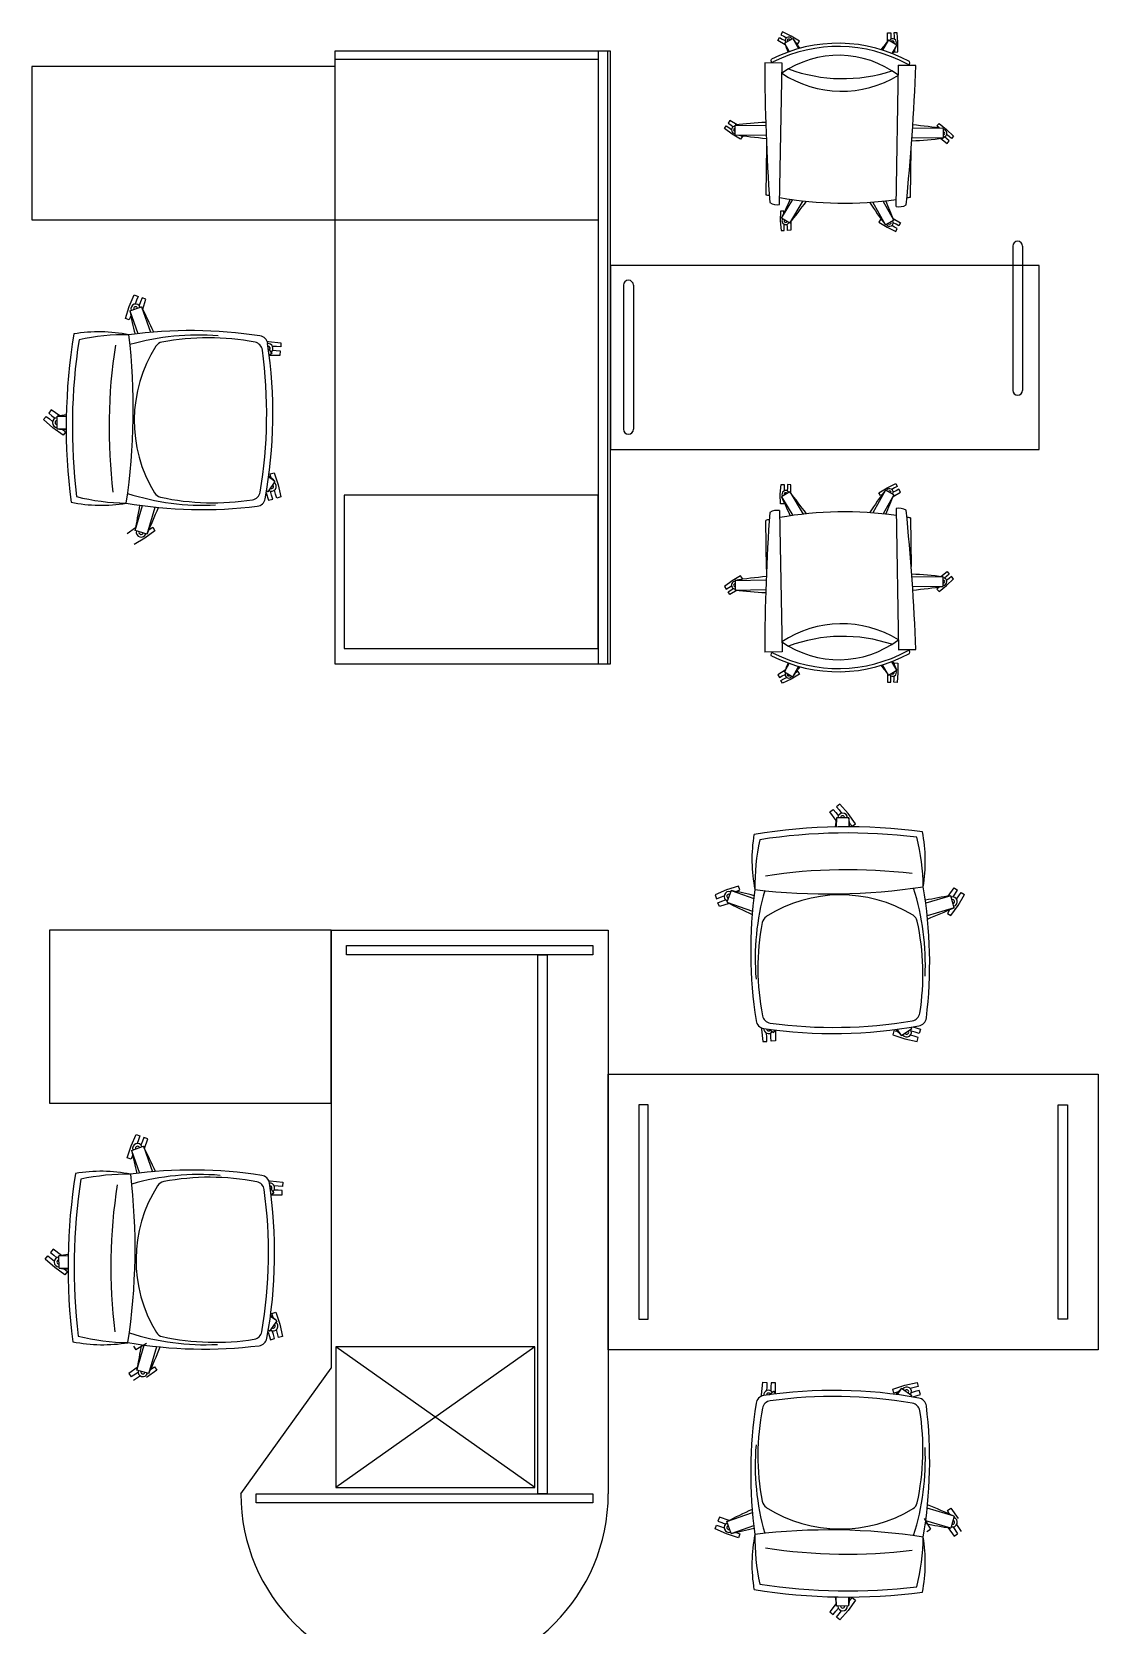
# Model space of a CAD drawing. Header units: millimetres. Extents: x 10079 to 35171, y 5151 to 19853.
# Drawn here: x 18670 to 22153, y 10067 to 15269 of the extents above; entities that cross this region are included whole.
import ezdxf

# ---------------------------------------------------------------- set-up
doc = ezdxf.new("R2010")
doc.units = ezdxf.units.MM

msp = doc.modelspace()

# ---------------------------------------------------------------- linework, layer by layer
at = {"color": 18, "linetype": 'ByBlock', "lineweight": -2, "true_color": 0x000000}
for p, q in [((21106.9, 15241.5), (21111.9, 15250.7)), ((21111.9, 15250.7), (21121.2, 15245.8)), ((21121.9, 15269.2), (21116.9, 15260)), ((21116.9, 15260), (21126.2, 15255)), ((21121.2, 15245.8), (21130.1, 15240.9)), ((21150.4, 15255.6), (21121.9, 15269.2)), ((21126.2, 15255), (21135.1, 15250.2)), ((21128.4, 15232.8), (21155.9, 15248)), ((21177.3, 15239.3), (21150.4, 15255.6)), ((21155.9, 15248), (21174.6, 15214.4)), ((21464.5, 15238), (21465, 15265.6)), ((21465, 15265.6), (21475.5, 15265.9)), ((21475.5, 15265.9), (21475.8, 15255.4)), ((21475.8, 15255.4), (21476.1, 15245.3)), ((21496.5, 15266.5), (21486, 15266.2)), ((21486, 15266.2), (21486.3, 15255.7)), ((21486.3, 15255.7), (21486.6, 15245.6)), ((21499, 15235.1), (21496.5, 15266.5)), ((21130.6, 15227.2), (21106.9, 15241.5)), ((21128.4, 15232.8), (21143.9, 15204.8)), ((21166.9, 15233), (21172.4, 15230.1)), ((21172.4, 15230.1), (21177.3, 15239.3)), ((21468.2, 15242.7), (21448.4, 15209.7)), ((21468.2, 15242.7), (21495.2, 15226.5)), ((21495.2, 15226.5), (21478.7, 15199)), ((21487.7, 15209.4), (21487.8, 15203.2)), ((21487.8, 15203.2), (21498.3, 15203.5)), ((21498.3, 15203.5), (21499, 15235.1)), ((21120.4, 15167.2), (21063.9, 15168.1)), ((21112.5, 14705.8), (21120.4, 15167.2)), ((21493, 14699.2), (21500.9, 15160.6)), ((21500.9, 15160.6), (21557.4, 15159.7)), ((21557.4, 15159.7), (21500.9, 15160.6)), ((20932.4, 14953.6), (20938.2, 14962.3)), ((20957.7, 14934.8), (20932.4, 14953.6)), ((20938.2, 14962.3), (20946.9, 14956.5)), ((20949.8, 14979.8), (20944, 14971.1)), ((20944, 14971.1), (20952.7, 14965.3)), ((20946.9, 14956.5), (20955.4, 14950.9)), ((20973.6, 14965.7), (20949.8, 14979.8)), ((20952.7, 14965.3), (20961.2, 14959.6)), ((20984.9, 14918.7), (20957.7, 14934.8)), ((20967.1, 14933.5), (20967.6, 14965)), ((20967.1, 14933.5), (21068.4, 14931.8)), ((20967.6, 14965), (21067.3, 14963.3)), ((21646.7, 14953.4), (21546.9, 14955.1)), ((21626.1, 14962.3), (21633, 14970.2)), ((21634, 14955.4), (21626.1, 14962.3)), ((21633, 14970.2), (21657.8, 14950.7)), ((21634.3, 14955.2), (21634, 14955.4)), ((21646.7, 14953.4), (21646.1, 14921.9)), ((21657.8, 14950.7), (21680.5, 14928.8)), ((21665.7, 14927.8), (21658, 14934.4)), ((20990.7, 14927.5), (20984.9, 14918.7)), ((20985.5, 14930.9), (20990.7, 14927.5)), ((21069.8, 14896.8), (21067.1, 14737.5)), ((21539.5, 14729.4), (21542.2, 14888.7)), ((21646.1, 14921.9), (21544.8, 14923.6)), ((21639.4, 14921.1), (21659.8, 14905)), ((21658.8, 14919.8), (21651.1, 14926.5)), ((21666.7, 14912.9), (21658.8, 14919.8)), ((21659.8, 14905), (21666.7, 14912.9)), ((21673.6, 14920.9), (21665.7, 14927.8)), ((21680.5, 14928.8), (21673.6, 14920.9)), ((21115.4, 14683.3), (21114.7, 14651.8)), ((21125.9, 14683.6), (21115.4, 14683.3)), ((21118.6, 14660.4), (21155.3, 14721.6)), ((21126.1, 14677.5), (21125.9, 14683.6)), ((21145.6, 14644.2), (21189.4, 14717.3)), ((21457.8, 14638.8), (21416.5, 14713.4)), ((21485.4, 14654.1), (21450.7, 14716.6)), ((21114.7, 14651.8), (21117.2, 14620.4)), ((21117.2, 14620.4), (21127.7, 14620.7)), ((21145.6, 14644.2), (21118.6, 14660.4)), ((21127.4, 14631.2), (21127.1, 14641.3)), ((21127.7, 14620.7), (21127.4, 14631.2)), ((21137.9, 14631.5), (21137.6, 14641.6)), ((21138.2, 14621), (21137.9, 14631.5)), ((21148.7, 14621.3), (21138.2, 14621)), ((21149.3, 14648.9), (21148.7, 14621.3)), ((21441.4, 14656.8), (21436.4, 14647.6)), ((21436.4, 14647.6), (21463.4, 14631.2)), ((21446.8, 14653.9), (21441.4, 14656.8)), ((21485.4, 14654.1), (21457.8, 14638.8)), ((21463.4, 14631.2), (21491.8, 14617.6)), ((21487.6, 14631.9), (21478.7, 14636.7)), ((21483.1, 14659.7), (21506.8, 14645.4)), ((21492.6, 14641.1), (21483.6, 14645.9)), ((21496.8, 14626.9), (21487.6, 14631.9)), ((21491.8, 14617.6), (21496.8, 14626.9)), ((21501.8, 14636.1), (21492.6, 14641.1)), ((21506.8, 14645.4), (21501.8, 14636.1)), ((18975.6, 14333.8), (18988.2, 14372.8)), ((18988.2, 14372.8), (19004.6, 14410.3)), ((18989.9, 14358), (19028.6, 14371.6)), ((19004.6, 14410.3), (19017.4, 14405.5)), ((19012.5, 14392.8), (19007.9, 14380.4)), ((19017.4, 14405.5), (19012.5, 14392.8)), ((19025.3, 14387.9), (19020.6, 14375.6)), ((19030.1, 14400.7), (19025.3, 14387.9)), ((19028.6, 14371.6), (19057.9, 14288.1)), ((19042.9, 14395.9), (19030.1, 14400.7)), ((19032.5, 14363.7), (19042.9, 14395.9)), ((18988.4, 14328.9), (18975.6, 14333.8)), ((18993.2, 14341.7), (18988.4, 14328.9)), ((18989.9, 14358), (19016, 14283.8)), ((18993.4, 14342.1), (18993.2, 14341.7)), ((19438.4, 14258.2), (19442.7, 14258.2)), ((19438.4, 14258.2), (19442.7, 14258.2)), ((19442.7, 14258.2), (19483.5, 14254.3)), ((19442.7, 14258.2), (19483.5, 14254.3)), ((19442.8, 14234.3), (19454.1, 14219.5)), ((19442.8, 14234.3), (19454.1, 14219.5)), ((19454.1, 14219.5), (19445.6, 14213)), ((19454.1, 14219.5), (19445.6, 14213)), ((19447.8, 14213.3), (19481.6, 14213.4)), ((19447.8, 14213.3), (19481.6, 14213.4)), ((19468.6, 14227.6), (19455.4, 14228.3)), ((19468.6, 14227.6), (19455.4, 14228.3)), ((19469.2, 14241.3), (19456.1, 14241.9)), ((19469.2, 14241.3), (19456.1, 14241.9)), ((19482.2, 14227), (19468.6, 14227.6)), ((19482.2, 14227), (19468.6, 14227.6)), ((19482.9, 14240.6), (19469.2, 14241.3)), ((19482.9, 14240.6), (19469.2, 14241.3)), ((19481.6, 14213.4), (19482.2, 14227)), ((19481.6, 14213.4), (19482.2, 14227)), ((19483.5, 14254.3), (19482.9, 14240.6)), ((19483.5, 14254.3), (19482.9, 14240.6)), ((18708.2, 14003.1), (18716.7, 14013.7)), ((18738.8, 13975.9), (18708.2, 14003.1)), ((18716.7, 14013.7), (18727.3, 14005.2)), ((18733.8, 14035), (18725.2, 14024.4)), ((18725.2, 14024.4), (18735.9, 14015.9)), ((18727.3, 14005.2), (18737.6, 13997)), ((18761.1, 14015.3), (18733.8, 14035)), ((18735.9, 14015.9), (18746.2, 14007.6)), ((18752.4, 14013.9), (18782.8, 14014.6)), ((18753.4, 13973), (18752.4, 14013.9)), ((18772, 13951.9), (18738.8, 13975.9)), ((18753.4, 13973), (18782.4, 13973.7)), ((18769.6, 13971.3), (18769.9, 13971)), ((18769.9, 13971), (18780.6, 13962.5)), ((18780.6, 13962.5), (18772, 13951.9)), ((19464.2, 13801.5), (19440.9, 13767.8)), ((19464.2, 13801.5), (19443.4, 13815.8)), ((19448.3, 13826), (19461.5, 13829.5)), ((19451.9, 13812.8), (19448.3, 13826)), ((19452, 13812.4), (19451.9, 13812.8)), ((19461.5, 13829.5), (19474.3, 13790.6)), ((19474.3, 13790.6), (19483.1, 13750.5)), ((21114.7, 13759.9), (21117.2, 13791.4)), ((21117.2, 13791.4), (21127.7, 13791.1)), ((21127.7, 13791.1), (21127.4, 13780.6)), ((21138.2, 13790.8), (21137.9, 13780.3)), ((21148.7, 13790.5), (21138.2, 13790.8)), ((21149.3, 13762.8), (21148.7, 13790.5)), ((21463.4, 13780.5), (21491.8, 13794.1)), ((21491.8, 13794.1), (21496.8, 13784.8)), ((19435.6, 13764.1), (19443.6, 13739.8)), ((19440.9, 13767.8), (19436.7, 13770.7)), ((19443.6, 13739.8), (19456.7, 13743.3)), ((19453.1, 13756.5), (19449.7, 13769.2)), ((19456.7, 13743.3), (19453.1, 13756.5)), ((19466.3, 13760.1), (19462.8, 13772.8)), ((19469.9, 13746.9), (19466.3, 13760.1)), ((19483.1, 13750.5), (19469.9, 13746.9)), ((21115.4, 13728.4), (21114.7, 13759.9)), ((21145.6, 13767.5), (21118.6, 13751.3)), ((21118.6, 13751.3), (21155.3, 13690.1)), ((21127.4, 13780.6), (21127.1, 13770.4)), ((21137.9, 13780.3), (21137.6, 13770.1)), ((21145.6, 13767.5), (21189.4, 13694.4)), ((21457.8, 13772.9), (21416.5, 13698.3)), ((21436.4, 13764.1), (21463.4, 13780.5)), ((21441.4, 13754.9), (21436.4, 13764.1)), ((21446.8, 13757.8), (21441.4, 13754.9)), ((21485.4, 13757.6), (21450.7, 13695.2)), ((21485.4, 13757.6), (21457.8, 13772.9)), ((21487.6, 13779.8), (21478.7, 13775)), ((21483.1, 13752), (21506.8, 13766.3)), ((21492.6, 13770.6), (21483.6, 13765.8)), ((21496.8, 13784.8), (21487.6, 13779.8)), ((21501.8, 13775.6), (21492.6, 13770.6)), ((21506.8, 13766.3), (21501.8, 13775.6)), ((19007.3, 13640.8), (19031.6, 13722.2)), ((19046.5, 13629), (19072.8, 13717.3)), ((21112.5, 13705.9), (21120.4, 13244.5)), ((21125.9, 13728.1), (21115.4, 13728.4)), ((21126.1, 13734.2), (21125.9, 13728.1)), ((21493, 13712.5), (21500.9, 13251.1)), ((19008.7, 13649.4), (18981.4, 13629.6)), ((19046.5, 13629), (19007.3, 13640.8)), ((19072.3, 13640.2), (19039.2, 13616.1)), ((19053.1, 13643.9), (19053.4, 13644.2)), ((19053.4, 13644.2), (19064.9, 13651.7)), ((19064.9, 13651.7), (19072.3, 13640.2)), ((21069.8, 13514.9), (21067.1, 13674.2)), ((21539.5, 13682.3), (21542.2, 13523)), ((19039.2, 13616.1), (19003.9, 13595.3)), ((20957.7, 13476.9), (20932.4, 13458.1)), ((20984.9, 13493), (20957.7, 13476.9)), ((20967.1, 13478.2), (21068.4, 13479.9)), ((20967.1, 13478.2), (20967.6, 13446.7)), ((20990.7, 13484.3), (20984.9, 13493)), ((20985.5, 13480.8), (20990.7, 13484.3)), ((21646.1, 13489.9), (21544.8, 13488.1)), ((21639.4, 13490.6), (21659.8, 13506.7)), ((21646.7, 13458.4), (21646.1, 13489.9)), ((21658.8, 13491.9), (21651.1, 13485.2)), ((21657.8, 13461.1), (21680.5, 13482.9)), ((21665.7, 13484), (21658, 13477.3)), ((21666.7, 13498.8), (21658.8, 13491.9)), ((21659.8, 13506.7), (21666.7, 13498.8)), ((21673.6, 13490.9), (21665.7, 13484)), ((21680.5, 13482.9), (21673.6, 13490.9)), ((20932.4, 13458.1), (20938.2, 13449.4)), ((20938.2, 13449.4), (20946.9, 13455.2)), ((20944, 13440.6), (20952.7, 13446.5)), ((20949.8, 13431.9), (20944, 13440.6)), ((20946.9, 13455.2), (20955.4, 13460.8)), ((20973.6, 13446), (20949.8, 13431.9)), ((20952.7, 13446.5), (20961.2, 13452.1)), ((20967.6, 13446.7), (21067.3, 13448.4)), ((21646.7, 13458.4), (21546.9, 13456.6)), ((21634, 13456.3), (21626.1, 13449.4)), ((21626.1, 13449.4), (21633, 13441.5)), ((21633, 13441.5), (21657.8, 13461.1)), ((21634.3, 13456.6), (21634, 13456.3)), ((21120.4, 13244.5), (21063.9, 13243.6)), ((21500.9, 13251.1), (21557.4, 13252)), ((21557.4, 13252), (21500.9, 13251.1)), ((21130.6, 13184.5), (21106.9, 13170.2)), ((21106.9, 13170.2), (21111.9, 13161)), ((21111.9, 13161), (21121.2, 13166)), ((21121.2, 13166), (21130.1, 13170.8)), ((21128.4, 13179), (21143.9, 13207)), ((21128.4, 13179), (21155.9, 13163.7)), ((21177.3, 13172.4), (21150.4, 13156.1)), ((21155.9, 13163.7), (21174.6, 13197.3)), ((21166.9, 13178.7), (21172.4, 13181.7)), ((21172.4, 13181.7), (21177.3, 13172.4)), ((21468.2, 13169), (21448.4, 13202)), ((21464.5, 13173.7), (21465, 13146.1)), ((21468.2, 13169), (21495.2, 13185.3)), ((21475.8, 13156.3), (21476.1, 13166.4)), ((21495.2, 13185.3), (21478.7, 13212.7)), ((21486.3, 13156), (21486.6, 13166.1)), ((21487.7, 13202.3), (21487.8, 13208.5)), ((21487.8, 13208.5), (21498.3, 13208.2)), ((21499, 13176.6), (21496.5, 13145.2)), ((21498.3, 13208.2), (21499, 13176.6)), ((21116.9, 13151.7), (21126.2, 13156.7)), ((21121.9, 13142.5), (21116.9, 13151.7)), ((21150.4, 13156.1), (21121.9, 13142.5)), ((21126.2, 13156.7), (21135.1, 13161.5)), ((21465, 13146.1), (21475.5, 13145.8)), ((21475.5, 13145.8), (21475.8, 13156.3)), ((21486, 13145.5), (21486.3, 13156)), ((21496.5, 13145.2), (21486, 13145.5)), ((21308.7, 12747.6), (21298.1, 12739)), ((21335.9, 12716.9), (21308.7, 12747.6)), ((21276.8, 12722), (21287.4, 12730.5)), ((21296.6, 12694.6), (21276.8, 12722)), ((21287.4, 12730.5), (21296, 12719.8)), ((21296, 12719.8), (21304.2, 12709.6)), ((21297.9, 12703.3), (21297.2, 12673)), ((21338.9, 12702.3), (21297.9, 12703.3)), ((21298.1, 12739), (21306.6, 12728.4)), ((21306.6, 12728.4), (21314.9, 12718.1)), ((21360, 12683.7), (21335.9, 12716.9)), ((21338.9, 12702.3), (21338.2, 12673.3)), ((21340.5, 12686.1), (21340.8, 12685.8)), ((21340.8, 12685.8), (21349.3, 12675.1)), ((21349.3, 12675.1), (21360, 12683.7)), ((20939.1, 12467.5), (20901.5, 12451.1)), ((20901.5, 12451.1), (20906.3, 12438.4)), ((20906.3, 12438.4), (20919.1, 12443.2)), ((20919.1, 12443.2), (20931.4, 12447.9)), ((20923.9, 12430.4), (20936.2, 12435.1)), ((20978.1, 12480.1), (20939.1, 12467.5)), ((20953.8, 12465.8), (20940.2, 12427.2)), ((20953.8, 12465.8), (21028, 12439.7)), ((20969.7, 12462.4), (20970.1, 12462.5)), ((20970.1, 12462.5), (20982.9, 12467.4)), ((20982.9, 12467.4), (20978.1, 12480.1)), ((21671.1, 12448.5), (21589.7, 12424.2)), ((21662.4, 12447.1), (21682.3, 12474.3)), ((21682.8, 12409.2), (21671.1, 12448.5)), ((21679, 12444.4), (21693.7, 12466.8)), ((21690.4, 12436.9), (21705.1, 12459.3)), ((21695.8, 12416.5), (21716.5, 12451.9)), ((21705.1, 12459.3), (21716.5, 12451.9)), ((20911.1, 12425.6), (20923.9, 12430.4)), ((20916, 12412.8), (20911.1, 12425.6)), ((20948.1, 12423.2), (20916, 12412.8)), ((20940.2, 12427.2), (21023.7, 12397.8)), ((21682.8, 12409.2), (21594.6, 12382.9)), ((21667.7, 12402.3), (21660.2, 12390.9)), ((21660.2, 12390.9), (21671.6, 12383.4)), ((21667.9, 12402.6), (21667.7, 12402.3)), ((21671.6, 12383.4), (21695.8, 12416.5)), ((21544, 12014.8), (21541.1, 12019)), ((21547.8, 12020.1), (21572.1, 12012.2)), ((21053.6, 12017.3), (21053.6, 12013)), ((21053.6, 12017.3), (21053.6, 12013)), ((21053.6, 12013), (21057.6, 11972.2)), ((21053.6, 12013), (21057.6, 11972.2)), ((21057.6, 11972.2), (21071.2, 11972.9)), ((21057.6, 11972.2), (21071.2, 11972.9)), ((21070.6, 11986.5), (21069.9, 11999.6)), ((21070.6, 11986.5), (21069.9, 11999.6)), ((21071.2, 11972.9), (21070.6, 11986.5)), ((21071.2, 11972.9), (21070.6, 11986.5)), ((21077.6, 12012.9), (21092.3, 12001.6)), ((21077.6, 12012.9), (21092.3, 12001.6)), ((21084.2, 11987.1), (21083.6, 12000.3)), ((21084.2, 11987.1), (21083.6, 12000.3)), ((21084.8, 11973.5), (21084.2, 11987.1)), ((21084.8, 11973.5), (21084.2, 11987.1)), ((21098.5, 11974.2), (21084.8, 11973.5)), ((21098.5, 11974.2), (21084.8, 11973.5)), ((21092.3, 12001.6), (21098.9, 12010.2)), ((21092.3, 12001.6), (21098.9, 12010.2)), ((21098.5, 12007.9), (21098.5, 11974.2)), ((21098.5, 12007.9), (21098.5, 11974.2)), ((21485.9, 12007.4), (21482.3, 11994.2)), ((21482.3, 11994.2), (21521.3, 11981.5)), ((21499.1, 12003.8), (21485.9, 12007.4)), ((21510.3, 11991.6), (21496, 12012.3)), ((21499.5, 12003.7), (21499.1, 12003.8)), ((21510.3, 11991.6), (21544, 12014.8)), ((21521.3, 11981.5), (21561.3, 11972.7)), ((21551.7, 11989.4), (21539, 11992.9)), ((21555.3, 12002.6), (21542.6, 12006.1)), ((21564.9, 11985.8), (21551.7, 11989.4)), ((21568.5, 11999), (21555.3, 12002.6)), ((21561.3, 11972.7), (21564.9, 11985.8)), ((21572.1, 12012.2), (21568.5, 11999)), ((18994.1, 11631.6), (19010.5, 11669.2)), ((19010.5, 11669.2), (19023.2, 11664.3)), ((19023.2, 11664.3), (19018.4, 11651.6)), ((19036, 11659.5), (19031.2, 11646.7)), ((19048.8, 11654.7), (19036, 11659.5)), ((19038.4, 11622.6), (19048.8, 11654.7)), ((18981.5, 11592.6), (18994.1, 11631.6)), ((18995.8, 11616.8), (19034.5, 11630.4)), ((18995.8, 11616.8), (19021.9, 11542.7)), ((19018.4, 11651.6), (19013.8, 11639.3)), ((19031.2, 11646.7), (19026.5, 11634.4)), ((19034.5, 11630.4), (19063.8, 11547)), ((18994.3, 11587.7), (18981.5, 11592.6)), ((18999.1, 11600.5), (18994.3, 11587.7)), ((18999.2, 11600.9), (18999.1, 11600.5)), ((19444.3, 11517.1), (19448.6, 11517.1)), ((19444.3, 11517.1), (19448.6, 11517.1)), ((19448.6, 11517.1), (19489.4, 11513.1)), ((19448.6, 11517.1), (19489.4, 11513.1)), ((19475.1, 11500.1), (19462, 11500.7)), ((19475.1, 11500.1), (19462, 11500.7)), ((19488.8, 11499.5), (19475.1, 11500.1)), ((19488.8, 11499.5), (19475.1, 11500.1)), ((19489.4, 11513.1), (19488.8, 11499.5)), ((19489.4, 11513.1), (19488.8, 11499.5)), ((19448.7, 11493.1), (19460, 11478.3)), ((19448.7, 11493.1), (19460, 11478.3)), ((19460, 11478.3), (19451.4, 11471.8)), ((19460, 11478.3), (19451.4, 11471.8)), ((19453.7, 11472.1), (19487.5, 11472.2)), ((19453.7, 11472.1), (19487.5, 11472.2)), ((19474.5, 11486.5), (19461.3, 11487.1)), ((19474.5, 11486.5), (19461.3, 11487.1)), ((19488.1, 11485.8), (19474.5, 11486.5)), ((19488.1, 11485.8), (19474.5, 11486.5)), ((19487.5, 11472.2), (19488.1, 11485.8)), ((19487.5, 11472.2), (19488.1, 11485.8)), ((18739.7, 11293.9), (18731.1, 11283.2)), ((18767, 11274.1), (18739.7, 11293.9)), ((18714, 11261.9), (18722.6, 11272.6)), ((18744.7, 11234.7), (18714, 11261.9)), ((18722.6, 11272.6), (18733.2, 11264)), ((18731.1, 11283.2), (18741.8, 11274.7)), ((18733.2, 11264), (18743.5, 11255.8)), ((18741.8, 11274.7), (18752, 11266.4)), ((18758.3, 11272.7), (18788.6, 11273.5)), ((18759.3, 11231.8), (18758.3, 11272.7)), ((18777.9, 11210.7), (18744.7, 11234.7)), ((18759.3, 11231.8), (18788.3, 11232.5)), ((18775.5, 11230.1), (18775.8, 11229.9)), ((18775.8, 11229.9), (18786.5, 11221.3)), ((18786.5, 11221.3), (18777.9, 11210.7)), ((19454.2, 11084.8), (19467.4, 11088.4)), ((19457.8, 11071.6), (19454.2, 11084.8)), ((19467.4, 11088.4), (19480.1, 11049.4)), ((19446.8, 11026.6), (19442.6, 11029.5)), ((19470.1, 11060.3), (19446.8, 11026.6)), ((19470.1, 11060.3), (19449.3, 11074.6)), ((19457.9, 11071.2), (19457.8, 11071.6)), ((19472.2, 11018.9), (19468.7, 11031.6)), ((19480.1, 11049.4), (19489, 11009.4)), ((19045.1, 10986.4), (19009.7, 10965.7)), ((19013.1, 10899.6), (19037.4, 10981)), ((19441.5, 11022.9), (19449.5, 10998.6)), ((19449.5, 10998.6), (19462.6, 11002.2)), ((19459, 11015.3), (19455.6, 11028.1)), ((19462.6, 11002.2), (19459, 11015.3)), ((19475.8, 11005.8), (19472.2, 11018.9)), ((19489, 11009.4), (19475.8, 11005.8)), ((19002.3, 10977.1), (19009.7, 10965.7)), ((19052.4, 10887.9), (19078.7, 10976.1)), ((19014.6, 10908.3), (18987.3, 10888.4)), ((19017.2, 10891.7), (18994.8, 10877)), ((19024.7, 10880.3), (19002.3, 10865.6)), ((19052.4, 10887.9), (19013.1, 10899.6)), ((19078.2, 10899.1), (19045.1, 10874.9)), ((19059, 10902.8), (19059.3, 10903)), ((19059.3, 10903), (19070.7, 10910.5)), ((19070.7, 10910.5), (19078.2, 10899.1)), ((21053.6, 10818.8), (21057.6, 10859.6)), ((21053.6, 10818.8), (21057.6, 10859.6)), ((21057.6, 10859.6), (21071.2, 10858.9)), ((21057.6, 10859.6), (21071.2, 10858.9)), ((21070.6, 10845.3), (21069.9, 10832.2)), ((21070.6, 10845.3), (21069.9, 10832.2)), ((21071.2, 10858.9), (21070.6, 10845.3)), ((21071.2, 10858.9), (21070.6, 10845.3)), ((21077.6, 10818.9), (21092.3, 10830.2)), ((21077.6, 10818.9), (21092.3, 10830.2)), ((21084.2, 10844.7), (21083.6, 10831.5)), ((21084.2, 10844.7), (21083.6, 10831.5)), ((21084.8, 10858.3), (21084.2, 10844.7)), ((21084.8, 10858.3), (21084.2, 10844.7)), ((21098.5, 10857.6), (21084.8, 10858.3)), ((21098.5, 10857.6), (21084.8, 10858.3)), ((21092.3, 10830.2), (21098.9, 10821.6)), ((21092.3, 10830.2), (21098.9, 10821.6)), ((21098.5, 10823.9), (21098.5, 10857.6)), ((21098.5, 10823.9), (21098.5, 10857.6)), ((21482.3, 10837.6), (21521.3, 10850.3)), ((21485.9, 10824.4), (21482.3, 10837.6)), ((21499.1, 10828), (21485.9, 10824.4)), ((21510.3, 10840.2), (21496, 10819.5)), ((21499.5, 10828.1), (21499.1, 10828)), ((21510.3, 10840.2), (21544, 10817)), ((21521.3, 10850.3), (21561.3, 10859.1)), ((21551.7, 10842.4), (21539, 10838.9)), ((21555.3, 10829.2), (21542.6, 10825.7)), ((21564.9, 10846), (21551.7, 10842.4)), ((21568.5, 10832.8), (21555.3, 10829.2)), ((21561.3, 10859.1), (21564.9, 10846)), ((21572.1, 10819.6), (21568.5, 10832.8)), ((21053.6, 10814.5), (21053.6, 10818.8)), ((21053.6, 10814.5), (21053.6, 10818.8)), ((21544, 10817), (21541.1, 10812.8)), ((21547.8, 10811.7), (21572.1, 10819.6)), ((20916, 10419), (20911.1, 10406.2)), ((20911.1, 10406.2), (20923.9, 10401.4)), ((20948.1, 10408.6), (20916, 10419)), ((20940.2, 10404.6), (21023.7, 10434)), ((21584.2, 10415.3), (21605, 10379.9)), ((21671.1, 10383.3), (21589.7, 10407.6)), ((21682.8, 10422.6), (21594.6, 10448.9)), ((21660.2, 10440.9), (21671.6, 10448.4)), ((21667.7, 10429.5), (21660.2, 10440.9)), ((21667.9, 10429.2), (21667.7, 10429.5)), ((21682.8, 10422.6), (21671.1, 10383.3)), ((21671.6, 10448.4), (21695.8, 10415.3)), ((20901.5, 10380.7), (20906.3, 10393.4)), ((20939.1, 10364.3), (20901.5, 10380.7)), ((20906.3, 10393.4), (20919.1, 10388.6)), ((20919.1, 10388.6), (20931.4, 10383.9)), ((20923.9, 10401.4), (20936.2, 10396.7)), ((20978.1, 10351.7), (20939.1, 10364.3)), ((20953.8, 10366), (20940.2, 10404.6)), ((20953.8, 10366), (21028, 10392.1)), ((20969.7, 10369.4), (20970.1, 10369.3)), ((20970.1, 10369.3), (20982.9, 10364.4)), ((20982.9, 10364.4), (20978.1, 10351.7)), ((21593.6, 10372.4), (21605, 10379.9)), ((21662.4, 10384.7), (21682.3, 10357.5)), ((21679, 10387.4), (21693.7, 10365)), ((21690.4, 10394.9), (21705.1, 10372.4)), ((21297.9, 10128.5), (21297.2, 10158.8)), ((21360, 10148.1), (21335.9, 10114.9)), ((21338.9, 10129.5), (21338.2, 10158.5)), ((21340.5, 10145.7), (21340.8, 10146)), ((21340.8, 10146), (21349.3, 10156.7)), ((21349.3, 10156.7), (21360, 10148.1)), ((21296.6, 10137.2), (21276.8, 10109.8)), ((21276.8, 10109.8), (21287.4, 10101.3)), ((21287.4, 10101.3), (21296, 10112)), ((21296, 10112), (21304.2, 10122.2)), ((21338.9, 10129.5), (21297.9, 10128.5)), ((21298.1, 10092.8), (21306.6, 10103.4)), ((21306.6, 10103.4), (21314.9, 10113.7)), ((21335.9, 10114.9), (21308.7, 10084.2)), ((21308.7, 10084.2), (21298.1, 10092.8))]:
    msp.add_line(p, q, dxfattribs=at)
at = {"color": 18, "linetype": 'ByBlock', "lineweight": -2, "ltscale": 0.7, "true_color": 0x000000}
for p, q in [((19660.2, 15205.9), (19660.2, 13205.9)), ((20560.2, 15205.9), (19660.2, 15205.9)), ((20560.2, 13205.9), (20560.2, 15205.9)), ((19660.2, 15155.9), (18670.2, 15155.9)), ((18670.2, 15155.9), (18670.2, 14655.9)), ((18670.2, 14655.9), (19660.2, 14655.9)), ((20560.2, 14505.9), (20560.2, 13905.9)), ((21960.2, 14505.9), (20560.2, 14505.9)), ((21960.2, 13905.9), (21960.2, 14505.9)), ((20560.2, 13905.9), (21960.2, 13905.9)), ((19660.2, 13205.9), (20560.2, 13205.9)), ((21682.3, 12474.3), (21693.7, 12466.8)), ((18727.7, 12335.9), (18727.7, 11770.9)), ((19647.7, 12335.9), (18727.7, 12335.9)), ((19647.7, 12335.9), (20552.7, 12335.9)), ((19647.7, 12335.9), (19647.7, 10905.8)), ((19647.7, 11770.9), (19647.7, 12335.9)), ((20552.7, 12335.9), (20552.7, 10495.9)), ((20552.7, 10965.9), (20552.7, 11865.9)), ((20552.7, 11865.9), (22152.7, 11865.9)), ((22152.7, 11865.9), (22152.7, 10965.9)), ((18727.7, 11770.9), (19647.7, 11770.9)), ((22152.7, 10965.9), (20552.7, 10965.9)), ((18987.3, 10888.4), (18994.8, 10877)), ((19352.7, 10495.9), (19647.7, 10905.8)), ((21682.3, 10357.5), (21693.7, 10365))]:
    msp.add_line(p, q, dxfattribs=at)
at = {"color": 18, "linetype": 'ByBlock', "lineweight": -2, "ltscale": 0.4, "true_color": 0x000000}
for p, q in [((20520.2, 15205.9), (20520.2, 13205.9)), ((20550.2, 15205.9), (20550.2, 13205.9)), ((19660.2, 15180.3), (20520.2, 15180.3)), ((19660.2, 14655.9), (20520.2, 14655.9)), ((21873.9, 14569.3), (21873.9, 14098.7)), ((21906.2, 14569.3), (21906.2, 14098.7)), ((20602.7, 14442), (20602.7, 13971.4)), ((20635, 14442), (20635, 13971.4)), ((20520.2, 13755.9), (19690.2, 13755.9)), ((19690.2, 13755.9), (19690.2, 13255.9)), ((20520.2, 13255.9), (20520.2, 13755.9)), ((19690.2, 13255.9), (20520.2, 13255.9)), ((19697.7, 12285.9), (20502.7, 12285.9)), ((19697.7, 12255.9), (19697.7, 12285.9)), ((20502.7, 12285.9), (20502.7, 12255.9)), ((20502.7, 12255.9), (19697.7, 12255.9)), ((20322.7, 10495.9), (20322.7, 12255.9)), ((20322.7, 12255.9), (20352.7, 12255.9)), ((20352.7, 12255.9), (20352.7, 10495.9)), ((20652.7, 11765.9), (20652.7, 11065.9)), ((20682.7, 11765.9), (20652.7, 11765.9)), ((20682.7, 11065.9), (20682.7, 11765.9)), ((22022.7, 11065.9), (22022.7, 11765.9)), ((22022.7, 11765.9), (22052.7, 11765.9)), ((22052.7, 11765.9), (22052.7, 11065.9)), ((20652.7, 11065.9), (20682.7, 11065.9)), ((22052.7, 11065.9), (22022.7, 11065.9)), ((20312.9, 10975.9), (19662.9, 10975.9)), ((19662.9, 10975.9), (19662.9, 10515.9)), ((20312.9, 10975.9), (19662.9, 10515.9)), ((20312.7, 10515.9), (19662.9, 10975.9)), ((20312.9, 10515.9), (20312.9, 10975.9)), ((19662.9, 10515.9), (20312.9, 10515.9)), ((19402.7, 10465.9), (19402.7, 10495.9)), ((19402.7, 10495.9), (20502.7, 10495.9)), ((20502.7, 10465.9), (19402.7, 10465.9)), ((20352.7, 10495.9), (20322.7, 10495.9)), ((20502.7, 10495.9), (20502.7, 10465.9))]:
    msp.add_line(p, q, dxfattribs=at)
at = {"color": 18, "linetype": 'ByBlock', "lineweight": -2, "true_color": 0x000000}
for centre, radius, start, end in [((21142.1, 15240.4), 12.1, 29.0168, 209.0168), ((21142.1, 15240.4), 5.25, 29.0168, 209.0168), ((19643.5, 14130.3), 1880.6, 35.2487, 36.4646), ((21481.7, 15234.6), 12.1, 329.0168, 149.0168), ((21303.6, 14750.6), 481.4, 61.0855, 116.9482), ((21303.6, 14750.6), 470.9, 61.3096, 116.724), ((21305.6, 14869), 323.7, 53.008, 125.0256), ((22877.3, 15924.1), 1880.6, 201.569, 202.5322), ((22941.4, 14073.7), 1880.6, 141.569, 142.785), ((21481.7, 15234.6), 5.25, 329.0168, 149.0168), ((19771, 15977.4), 1880.6, 335.5015, 336.4646), ((27854.2, 15178.6), 6790.3, 180.0886, 183.94274), ((21088.6, 15175.5), 5.33, 127.7059, 306.0897), ((21318.6, 15625.2), 508.8, 249.6557, 288.3779), ((14771.4, 15403.2), 6790.3, 354.09091, 357.94504), ((21532.9, 15167.9), 5.33, 231.9439, 50.3277), ((21315.2, 15428.1), 353, 236.399, 301.6346), ((20967.3, 14949.3), 12.1, 89.0168, 269.0168), ((20967.3, 14949.3), 5.25, 89.0168, 269.0168), ((21242.8, 16793.8), 1880.6, 261.569, 264.6918), ((21179.3, 13096.3), 1880.6, 93.4238, 96.4646), ((21370.9, 13093), 1880.6, 81.569, 84.6098), ((21646.4, 14937.6), 12.1, 269.0168, 89.0168), ((21646.4, 14937.6), 5.25, 269.0168, 89.0168), ((21434.4, 16790.6), 1880.6, 273.3419, 276.4646), ((21323.4, 15907.7), 1197.9, 257.6428, 258.1995), ((21323.4, 15907.7), 1197.9, 259.8766, 278.1571), ((21323.4, 15907.7), 1197.9, 279.8341, 280.3909), ((21103.8, 14749.8), 44.9, 238.0124, 281.1786), ((22842.8, 13909.4), 1880.6, 154.3738, 156.4646), ((19672.3, 15813.1), 1880.6, 321.569, 324.3165), ((22970.3, 15756.6), 1880.6, 213.7172, 216.4646), ((19736.4, 13962.7), 1880.6, 21.569, 23.6599), ((21503.2, 14742.9), 44.9, 256.8551, 300.0213), ((21132.1, 14652.3), 12.1, 149.0168, 329.0168), ((21132.1, 14652.3), 5.25, 149.0168, 329.0168), ((21471.6, 14646.5), 12.1, 209.0168, 29.0168), ((21471.6, 14646.5), 5.25, 209.0168, 29.0168), ((19009.3, 14364.8), 15.7, 19.3827, 199.3827), ((19009.3, 14364.8), 6.83, 19.3827, 199.3827), ((16846.9, 13268.1), 2444.8, 24.6816, 26.8305), ((21381.9, 14863.6), 2444.8, 191.935, 193.7437), ((19441.6, 14235.8), 15.7, 307.3827, 94.7915), ((19441.6, 14235.8), 15.7, 307.3827, 94.7915), ((19441.6, 14235.8), 6.83, 307.3827, 90.243), ((19441.6, 14235.8), 6.83, 307.3827, 90.243), ((17730.4, 15953.4), 2444.8, 314.5562, 314.8305), ((17730.4, 15953.4), 2444.8, 314.5562, 314.8305), ((18752.9, 13993.4), 15.7, 91.3827, 271.3827), ((18752.9, 13993.4), 6.83, 91.3827, 271.3827), ((19127.7, 11598.1), 2444.8, 98.1098, 98.8305), ((19011.7, 16404.1), 2444.8, 263.935, 264.6182), ((19452.5, 13784.7), 15.7, 235.3827, 55.3827), ((17826.2, 11986.5), 2444.8, 47.935, 48.571), ((19452.5, 13784.7), 6.83, 235.3827, 55.3827), ((20557.3, 15942.9), 2444.8, 242.7169, 242.8305), ((22842.8, 14502.3), 1880.6, 203.5354, 205.6262), ((21132.1, 13759.4), 12.1, 30.9832, 210.9832), ((21132.1, 13759.4), 5.25, 30.9832, 210.9832), ((19672.3, 12598.6), 1880.6, 35.6835, 38.431), ((22970.3, 12655.2), 1880.6, 143.5354, 146.2828), ((19736.4, 14449), 1880.6, 336.3401, 338.431), ((21471.6, 13765.2), 12.1, 330.9832, 150.9832), ((21471.6, 13765.2), 5.25, 330.9832, 150.9832), ((21420.9, 13251.2), 2444.8, 168.8615, 170.8305), ((16814.2, 14626), 2444.8, 335.935, 338.1536), ((27854.2, 13233.1), 6790.3, 176.05726, 179.9114), ((21103.8, 13661.9), 44.9, 78.8214, 121.9876), ((21323.4, 12504), 1197.9, 81.8429, 100.1234), ((21503.2, 13668.8), 44.9, 59.9787, 103.1449), ((14771.4, 13008.6), 6790.3, 2.05496, 5.90909), ((21323.4, 12504), 1197.9, 79.6091, 80.1659), ((19026.9, 13634.9), 15.7, 163.3827, 343.3827), ((19026.9, 13634.9), 6.83, 163.3827, 343.3827), ((21323.4, 12504), 1197.9, 101.8005, 102.3572), ((21242.8, 11617.9), 1880.6, 95.3082, 98.431), ((21434.4, 11621.2), 1880.6, 83.5354, 86.6581), ((21646.4, 13474.1), 12.1, 270.9832, 90.9832), ((21646.4, 13474.1), 5.25, 270.9832, 90.9832), ((20967.3, 13462.5), 12.1, 90.9832, 270.9832), ((20967.3, 13462.5), 5.25, 90.9832, 270.9832), ((21179.3, 15315.4), 1880.6, 263.5354, 266.5762), ((21370.9, 15318.7), 1880.6, 275.3902, 278.431), ((21315.2, 12983.6), 353, 58.3654, 123.601), ((21305.6, 13542.7), 323.7, 234.9744, 306.992), ((21318.6, 12786.5), 508.8, 71.6221, 110.3443), ((21088.6, 13236.2), 5.33, 53.9103, 232.2941), ((21303.6, 13661.2), 481.4, 243.0518, 298.9145), ((21303.6, 13661.2), 470.9, 243.276, 298.6904), ((21532.9, 13243.8), 5.33, 309.6723, 128.0561), ((22877.3, 12487.6), 1880.6, 157.4678, 158.431), ((21142.1, 13171.3), 12.1, 150.9832, 330.9832), ((21142.1, 13171.3), 5.25, 150.9832, 330.9832), ((19643.5, 14281.4), 1880.6, 323.5354, 324.7513), ((22941.4, 14338), 1880.6, 217.215, 218.431), ((21481.7, 13177.1), 12.1, 210.9832, 30.9832), ((21481.7, 13177.1), 5.25, 210.9832, 30.9832), ((19771, 12434.3), 1880.6, 23.5354, 24.4985), ((23713.8, 12328), 2444.8, 171.1695, 171.8902), ((21318.4, 12702.8), 15.7, 358.6173, 178.6173), ((21318.4, 12702.8), 6.83, 358.6173, 178.6173), ((18907.7, 12444), 2444.8, 5.3818, 6.065), ((20947, 12446.5), 15.7, 70.6173, 250.6173), ((20947, 12446.5), 6.83, 70.6173, 250.6173), ((20448.2, 10073.8), 2444.8, 76.2563, 78.065), ((22060.7, 10034.9), 2444.8, 99.1695, 101.1385), ((21676.9, 12428.9), 15.7, 286.6173, 106.6173), ((21676.9, 12428.9), 6.83, 286.6173, 106.6173), ((22043.7, 14608.8), 2444.8, 243.1695, 245.3184), ((20685.9, 14641.6), 2444.8, 291.8464, 294.065), ((19369, 10898.4), 2444.8, 27.1695, 27.2831), ((21076.1, 12014.1), 15.7, 175.2085, 322.6173), ((21076.1, 12014.1), 15.7, 175.2085, 322.6173), ((21076.1, 12014.1), 6.83, 179.757, 322.6173), ((21076.1, 12014.1), 6.83, 179.757, 322.6173), ((19358.5, 13725.3), 2444.8, 315.1695, 315.4438), ((19358.5, 13725.3), 2444.8, 315.1695, 315.4438), ((23325.3, 13629.5), 2444.8, 221.429, 222.065), ((21527.2, 12003.2), 15.7, 214.6173, 34.6173), ((21527.2, 12003.2), 6.83, 214.6173, 34.6173), ((21387.8, 12122.4), 2444.8, 191.935, 193.7437), ((19015.1, 11623.6), 15.7, 19.3827, 199.3827), ((19015.1, 11623.6), 6.83, 19.3827, 199.3827), ((16852.8, 10526.9), 2444.8, 24.6816, 26.8305), ((19447.5, 11494.6), 15.7, 307.3827, 94.7915), ((19447.5, 11494.6), 15.7, 307.3827, 94.7915), ((19447.5, 11494.6), 6.83, 307.3827, 90.243), ((19447.5, 11494.6), 6.83, 307.3827, 90.243), ((17736.3, 13212.2), 2444.8, 314.5562, 314.8305), ((17736.3, 13212.2), 2444.8, 314.5562, 314.8305), ((18758.8, 11252.3), 15.7, 91.3827, 271.3827), ((18758.8, 11252.3), 6.83, 91.3827, 271.3827), ((19133.6, 8856.9), 2444.8, 98.1098, 98.8305), ((19017.6, 13663), 2444.8, 263.935, 264.6182), ((19458.4, 11043.5), 15.7, 235.3827, 55.3827), ((17832.1, 9245.3), 2444.8, 47.935, 48.571), ((19458.4, 11043.5), 6.83, 235.3827, 55.3827), ((21426.7, 10510), 2444.8, 168.8615, 170.8305), ((20563.2, 13201.7), 2444.8, 242.7169, 242.8305), ((16820, 11884.8), 2444.8, 335.935, 338.1536), ((19032.8, 10893.7), 15.7, 163.3827, 343.3827), ((19032.8, 10893.7), 6.83, 163.3827, 343.3827), ((21076.1, 10817.7), 15.7, 37.3827, 184.7915), ((21076.1, 10817.7), 15.7, 37.3827, 184.7915), ((21076.1, 10817.7), 6.83, 37.3827, 180.243), ((21076.1, 10817.7), 6.83, 37.3827, 180.243), ((19358.5, 9106.5), 2444.8, 44.5562, 44.8305), ((19358.5, 9106.5), 2444.8, 44.5562, 44.8305), ((23325.3, 9202.3), 2444.8, 137.935, 138.571), ((21527.2, 10828.6), 15.7, 325.3827, 145.3827), ((21527.2, 10828.6), 6.83, 325.3827, 145.3827), ((19369, 11933.3), 2444.8, 332.7169, 332.8305), ((20685.9, 8190.2), 2444.8, 65.935, 68.1536), ((22043.7, 8223), 2444.8, 114.6816, 116.8305), ((21676.9, 10402.9), 15.7, 253.3827, 73.3827), ((21676.9, 10402.9), 6.83, 253.3827, 73.3827), ((20947, 10385.3), 15.7, 109.3827, 289.3827), ((20947, 10385.3), 6.83, 109.3827, 289.3827), ((20448.2, 12758), 2444.8, 281.935, 283.7437), ((22060.7, 12796.9), 2444.8, 258.8615, 260.8305), ((23713.8, 10503.8), 2444.8, 188.1098, 188.8305), ((18907.7, 10387.8), 2444.8, 353.935, 354.6182), ((21318.4, 10129), 15.7, 181.3827, 1.3827), ((21318.4, 10129), 6.83, 181.3827, 1.3827)]:
    msp.add_arc(centre, radius, start, end, dxfattribs=at)
at = {"color": 18, "linetype": 'ByBlock', "lineweight": -2, "ltscale": 0.4, "true_color": 0x000000}
for centre, start, end in [((21890, 14569.3), 0, 180), ((20618.8, 14442), 0, 180), ((21890, 14098.7), 180, 0), ((20618.8, 13971.4), 180, 0)]:
    msp.add_arc(centre, 16.2, start, end, dxfattribs=at)
at = {"color": 18, "linetype": 'ByBlock', "lineweight": -2, "ltscale": 0.7, "true_color": 0x000000}
for centre, radius, start, end in [((20683, 13977.8), 1900.6, 170.7568, 187.3954), ((20683, 13977.8), 1880.6, 171.245, 186.9073), ((18889.1, 13785.5), 504.3, 78.7954, 99.3569), ((18975.6, 13567.3), 712.9, 89.0761, 102.2483), ((16963.9, 14037.7), 2037.7, 351.3199, 6.8323), ((19188.4, 12809.1), 1484.8, 81.2091, 97.7921), ((19212.7, 13468.5), 810.7, 85.2956, 105.8981), ((19100.5, 14226.7), 30, 100.7361, 147.5601), ((19245.8, 13460.8), 809.5, 79.0809, 100.7361), ((19393.4, 14226.2), 30, 7.7521, 79.0809), ((19410.7, 14246.8), 30, 8.4287, 81.2091), ((20683, 13977.8), 1760.6, 171.245, 186.9073), ((19457.5, 13999.8), 453, 147.5601, 211.4153), ((17898.3, 14022.7), 1538.9, 350.4001, 7.7521), ((17898.3, 14022.7), 1558.9, 349.7236, 8.4287), ((18989.7, 14443.1), 712.9, 255.904, 269.0761), ((19229.9, 14534.2), 810.7, 252.2542, 272.8566), ((19096.5, 13779.3), 30, 211.4153, 257.6573), ((19263.2, 14540.8), 809.5, 257.6573, 279.0713), ((19386.1, 13771.1), 30, 279.0713, 350.4001), ((19402.7, 13749.9), 30, 276.9432, 349.7236), ((18896.2, 14227.8), 504.3, 258.7954, 279.3569), ((19226.8, 15194.1), 1484.8, 260.3602, 276.9432), ((21526.3, 12566.7), 504.3, 170.6431, 191.2046), ((21334.1, 10772.7), 1900.6, 82.6046, 99.2432), ((21334.1, 10772.7), 1880.6, 83.0927, 98.755), ((21084, 12559.5), 504.3, 350.6431, 11.2046), ((21744.5, 12480.2), 712.9, 167.7517, 180.9239), ((20868.8, 12466), 712.9, 0.9239, 14.096), ((21334.1, 10772.7), 1760.6, 83.0927, 98.755), ((22502.8, 12267.4), 1484.8, 172.2079, 188.7909), ((21274.1, 14491.9), 2037.7, 263.1677, 278.6801), ((21843.3, 12243), 810.7, 164.1019, 184.7044), ((21312, 11998.2), 453, 58.5847, 122.4399), ((20777.7, 12225.8), 810.7, 357.1434, 17.7458), ((20117.8, 12228.9), 1484.8, 353.0568, 9.6398), ((21532.5, 12359.2), 30, 12.3427, 58.5847), ((21851, 12210), 809.5, 169.2639, 190.9191), ((21085.2, 12355.2), 30, 122.4399, 169.2639), ((20771, 12192.6), 809.5, 350.9287, 12.3427), ((21065.1, 12045), 30, 188.7909, 261.5713), ((21085.6, 12062.3), 30, 190.9191, 262.2479), ((21289.2, 13557.4), 1558.9, 261.5713, 280.2764), ((21289.2, 13557.4), 1538.9, 262.2479, 279.5999), ((21540.8, 12069.6), 30, 279.5999, 350.9287), ((21561.9, 12053), 30, 280.2764, 353.0568), ((19194.2, 10067.9), 1484.8, 81.2091, 97.7921), ((20688.9, 11236.6), 1900.6, 170.7568, 187.3954), ((20688.9, 11236.6), 1880.6, 171.245, 186.9073), ((18894.9, 11044.3), 504.3, 78.7954, 99.3569), ((18981.4, 10826.1), 712.9, 89.0761, 102.2483), ((20688.9, 11236.6), 1760.6, 171.245, 186.9073), ((16969.7, 11296.6), 2037.7, 351.3199, 6.8323), ((19218.6, 10727.3), 810.7, 85.2956, 105.8981), ((19463.4, 11258.6), 453, 147.5601, 211.4153), ((19106.4, 11485.5), 30, 100.7361, 147.5601), ((19251.6, 10719.6), 809.5, 79.0809, 100.7361), ((19399.3, 11485), 30, 7.7521, 79.0809), ((19416.6, 11505.6), 30, 8.4287, 81.2091), ((17904.2, 11281.5), 1558.9, 349.7236, 8.4287), ((17904.2, 11281.5), 1538.9, 350.4001, 7.7521), ((18902.1, 11486.6), 504.3, 258.7954, 279.3569), ((18995.6, 11701.9), 712.9, 255.904, 269.0761), ((19232.7, 12452.9), 1484.8, 260.3602, 276.9432), ((19235.8, 11793), 810.7, 252.2542, 272.8566), ((19102.4, 11038.1), 30, 211.4153, 257.6573), ((19269.1, 11799.7), 809.5, 257.6573, 279.0713), ((19392, 11029.9), 30, 279.0713, 350.4001), ((19408.6, 11008.8), 30, 276.9432, 349.7236), ((21289.2, 9274.4), 1558.9, 79.7236, 98.4287), ((22502.8, 10564.4), 1484.8, 171.2091, 187.7921), ((21065.1, 10786.8), 30, 98.4287, 171.2091), ((21851, 10621.8), 809.5, 169.0809, 190.7361), ((21085.6, 10769.5), 30, 97.7521, 169.0809), ((21289.2, 9274.4), 1538.9, 80.4001, 97.7521), ((21540.8, 10762.1), 30, 9.0713, 80.4001), ((21561.9, 10778.8), 30, 6.9432, 79.7236), ((20117.8, 10602.9), 1484.8, 350.3602, 6.9432), ((20771, 10639.2), 809.5, 347.6573, 9.0713), ((21843.3, 10588.8), 810.7, 175.2956, 195.8981), ((20777.7, 10606), 810.7, 342.2542, 2.8566), ((19952.7, 10495.9), 600, 180, 0), ((21085.2, 10476.6), 30, 190.7361, 237.5601), ((21532.5, 10472.6), 30, 301.4153, 347.6573), ((21312, 10833.6), 453, 237.5601, 301.4153), ((21526.3, 10265.1), 504.3, 168.7954, 189.3569), ((21744.5, 10351.6), 712.9, 179.0761, 192.2483), ((21274.1, 8339.9), 2037.7, 81.3199, 96.8323), ((20868.8, 10365.8), 712.9, 345.904, 359.0761), ((21084, 10272.3), 504.3, 348.7954, 9.3569), ((21334.1, 12059.1), 1760.6, 261.245, 276.9073), ((21334.1, 12059.1), 1880.6, 261.245, 276.9073), ((21334.1, 12059.1), 1900.6, 260.7568, 277.3954)]:
    msp.add_arc(centre, radius, start, end, dxfattribs=at)

doc.saveas('drawing.dxf')
